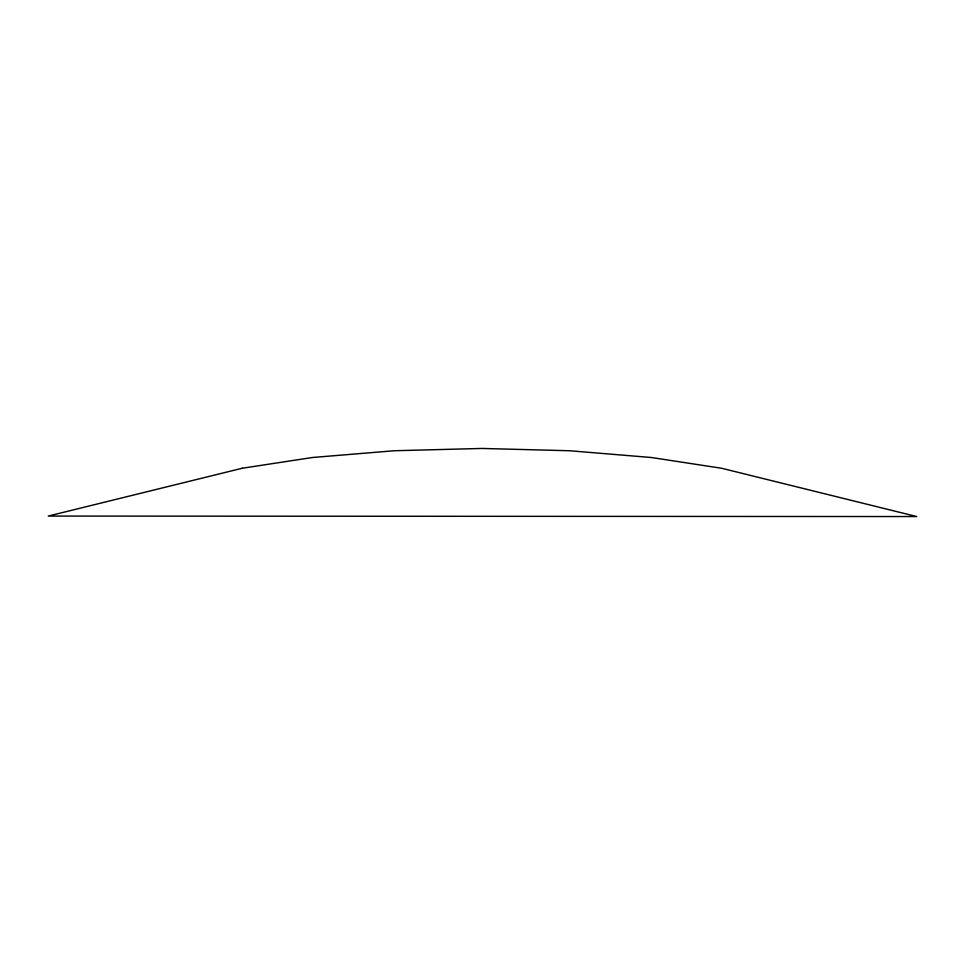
<?xml version="1.0" encoding="UTF-8"?>
<svg xmlns="http://www.w3.org/2000/svg" width="965" height="965" viewBox="0 0 965 965"><rect width="100%" height="100%" fill="white"/><g stroke="black" fill="none" stroke-linecap="round" stroke-linejoin="round"><path stroke-width="1.45" d="M242.215 468.254L48.25 516.07L916.75 516.552L721.567 468.254L651.375 457.506L569.615 450.752L481.897 448.448L394.166 450.752L312.407 457.506L242.215 468.254"/></g></svg>
